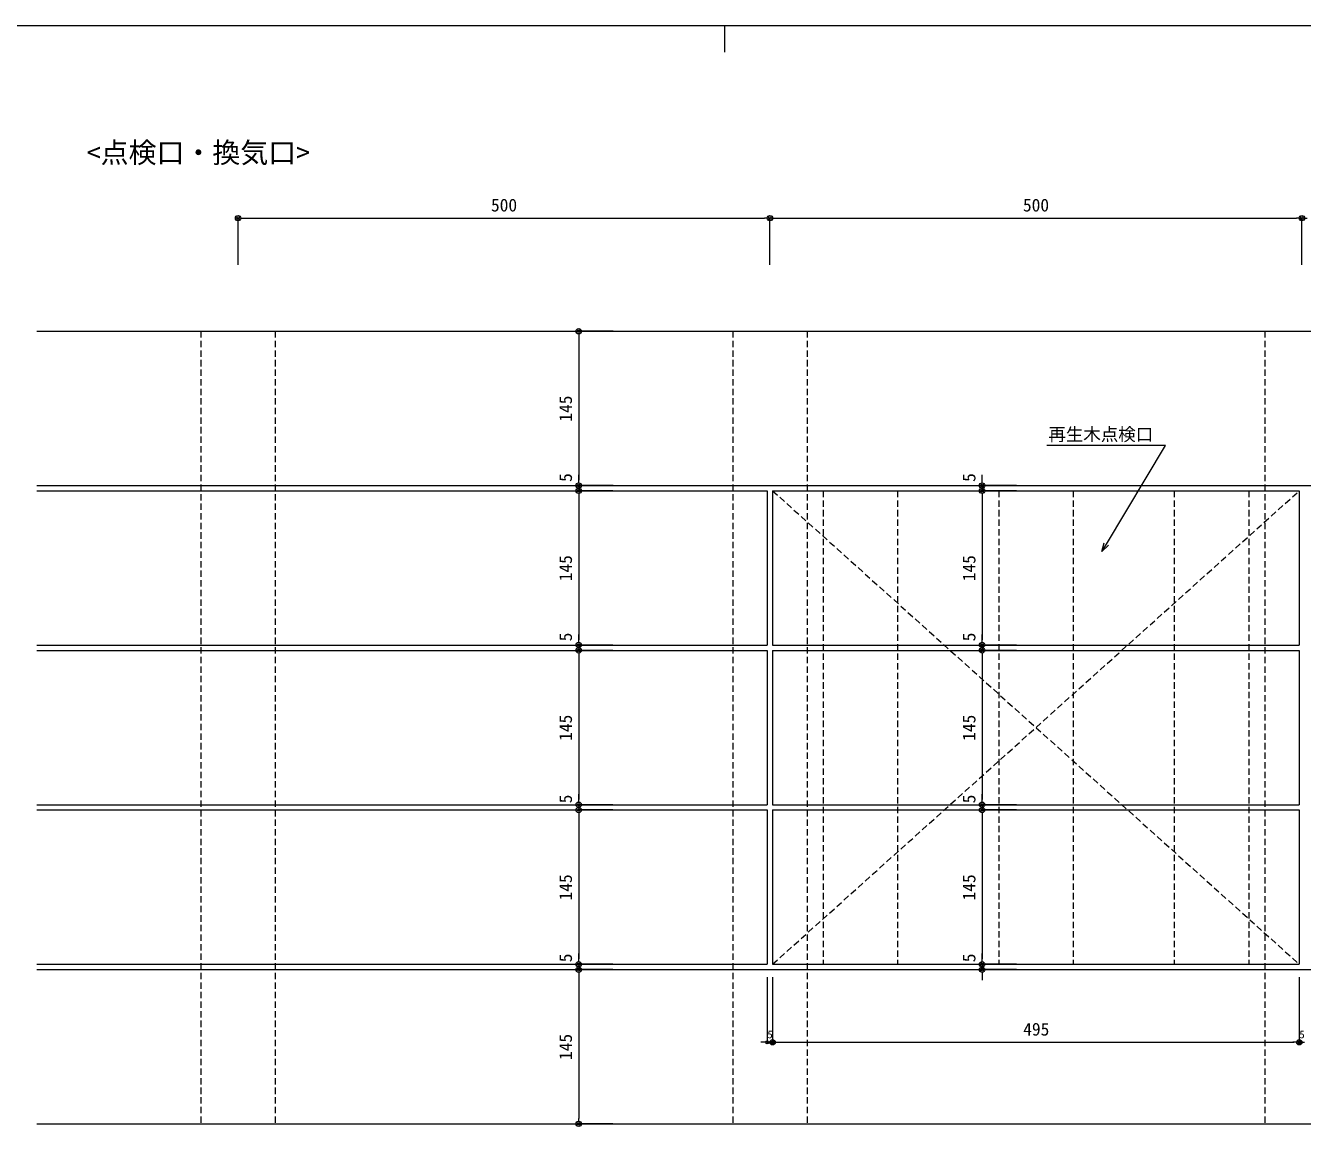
# Model space of a CAD drawing. Units: millimetres on the paper. Extents: x -401 to 401, y -279 to 279.
# Drawn here: x 2.1 to 242.2, y 72.1 to 278.7 of the extents above; entities that cross this region are included whole.
import ezdxf
from ezdxf.enums import TextEntityAlignment as Align

# ---------------------------------------------------------------- set-up
doc = ezdxf.new("R2010")
doc.units = ezdxf.units.MM
doc.linetypes.add('DASHED1', pattern=[1.8, 1.2, -0.6])
for name, color, linetype, lineweight in [('0-0_A-C01-補助線(非印刷)', 4, 'Continuous', 9), ('0-2_A-C04-見上げ_見え隠れ線', 134, 'DASHED1', 9), ('0-3_A-C07-目地_150', 5, 'Continuous', 9), ('0-4_A-C07-目地_2000', 5, 'Continuous', 9), ('0-5_0-A11-寸法_詳細', 5, 'Continuous', 9), ('0-6_0', 7, 'Continuous', 9), ('0-7_A-B03-文字_書込_小', 7, 'Continuous', 9), ('1-4_0-A01-枠A', 4, 'Continuous', 9)]:
    doc.layers.add(name, color=color, linetype=linetype, lineweight=lineweight)
doc.styles.add('ＭＳ ゴシック', font='')
doc.styles.get('ＭＳ ゴシック').set_extended_font_data('MS Gothic')

# ---------------------------------------------------------------- blocks, each defined once
blk = doc.blocks.new('_Dot')
at = {"layer": '0-6_0'}
blk.add_line((-0.5, 0), (-1, 0), dxfattribs=at)
for radius in [0.5, 0.25]:
    blk.add_circle((0, 0), radius, dxfattribs=at)
blk = doc.blocks.new('_Open30')
at = {"layer": '0-6_0'}
blk.add_line((0, 0), (-1, 0), dxfattribs=at)
blk.add_lwpolyline([(-1, 0.2679), (0, 0), (-1, -0.2679)], dxfattribs=at)

msp = doc.modelspace()

# ---------------------------------------------------------------- linework, layer by layer
at = {"layer": '0-0_A-C01-補助線(非印刷)'}
msp.add_line((133.556, 278.667), (133.556, 273.667), dxfattribs=at)
at = {"layer": '0-2_A-C04-見上げ_見え隠れ線'}
for p, q in [((35.077, 221.197), (35.077, 72.197)), ((49.077, 221.197), (49.077, 72.197)), ((135.077, 221.197), (135.077, 72.197)), ((149.077, 221.197), (149.077, 72.197)), ((235.077, 221.197), (235.077, 72.197)), ((142.577, 102.197), (241.577, 191.197)), ((142.577, 191.197), (241.577, 102.197)), ((152.077, 191.197), (152.077, 102.197)), ((166.077, 191.197), (166.077, 102.197)), ((185.077, 191.197), (185.077, 102.197)), ((199.077, 191.197), (199.077, 102.197)), ((218.077, 191.197), (218.077, 102.197)), ((232.077, 191.197), (232.077, 102.197))]:
    msp.add_line(p, q, dxfattribs=at)
at = {"layer": '0-3_A-C07-目地_150'}
for p, q in [((4.271, 221.197), (379.883, 221.197)), ((4.271, 192.197), (379.883, 192.197)), ((4.271, 191.197), (141.577, 191.197)), ((142.577, 191.197), (241.577, 191.197)), ((4.271, 162.197), (141.577, 162.197)), ((4.271, 161.197), (141.577, 161.197)), ((142.577, 162.197), (241.577, 162.197)), ((142.577, 161.197), (241.577, 161.197)), ((4.271, 132.197), (141.577, 132.197)), ((142.577, 132.197), (241.577, 132.197)), ((4.271, 131.197), (141.577, 131.197)), ((142.577, 131.197), (241.577, 131.197)), ((4.271, 102.197), (141.577, 102.197)), ((4.271, 101.197), (379.883, 101.197)), ((142.577, 102.197), (241.577, 102.197)), ((4.271, 72.197), (379.883, 72.197))]:
    msp.add_line(p, q, dxfattribs=at)
at = {"layer": '0-4_A-C07-目地_2000'}
for p, q in [((141.577, 191.197), (141.577, 162.197)), ((141.577, 191.197), (141.577, 162.197)), ((142.577, 191.197), (142.577, 162.197)), ((142.577, 191.197), (142.577, 162.197)), ((241.577, 191.197), (241.577, 162.197)), ((241.577, 191.197), (241.577, 162.197)), ((141.577, 161.197), (141.577, 132.197)), ((141.577, 161.197), (141.577, 132.197)), ((142.577, 161.197), (142.577, 132.197)), ((142.577, 161.197), (142.577, 132.197)), ((241.577, 161.197), (241.577, 132.197)), ((241.577, 161.197), (241.577, 132.197)), ((141.577, 131.197), (141.577, 102.197)), ((142.577, 131.197), (142.577, 102.197)), ((241.577, 131.197), (241.577, 102.197))]:
    msp.add_line(p, q, dxfattribs=at)
at = {"layer": '0-5_0-A11-寸法_詳細'}
for p, q in [((42.077, 233.656), (42.077, 242.451)), ((43.077, 242.451), (141.077, 242.451)), ((142.077, 233.656), (142.077, 242.451)), ((142.077, 233.656), (142.077, 242.451)), ((143.077, 242.451), (241.077, 242.451)), ((242.077, 233.656), (242.077, 242.451)), ((242.077, 233.656), (242.077, 242.451)), ((112.581, 221.197), (106.115, 221.197)), ((106.115, 220.197), (106.115, 193.197)), ((106.115, 193.197), (106.115, 194.197)), ((112.581, 192.197), (106.115, 192.197)), ((112.581, 192.197), (106.115, 192.197)), ((106.115, 192.197), (106.115, 191.197)), ((181.957, 193.197), (181.957, 194.197)), ((188.423, 192.197), (181.957, 192.197)), ((181.957, 192.197), (181.957, 191.197)), ((112.564, 191.197), (106.115, 191.197)), ((112.564, 191.197), (106.115, 191.197)), ((106.115, 190.197), (106.115, 189.197)), ((106.115, 190.197), (106.115, 163.197)), ((188.406, 191.197), (181.957, 191.197)), ((188.406, 191.197), (181.957, 191.197)), ((181.957, 190.197), (181.957, 189.197)), ((181.957, 190.197), (181.957, 163.197)), ((106.115, 163.197), (106.115, 164.197)), ((181.957, 163.197), (181.957, 164.197)), ((112.564, 162.197), (106.115, 162.197)), ((112.564, 162.197), (106.115, 162.197)), ((106.115, 162.197), (106.115, 161.197)), ((112.564, 161.197), (106.115, 161.197)), ((112.564, 161.197), (106.115, 161.197)), ((188.406, 162.197), (181.957, 162.197)), ((188.406, 162.197), (181.957, 162.197)), ((181.957, 162.197), (181.957, 161.197)), ((188.406, 161.197), (181.957, 161.197)), ((188.406, 161.197), (181.957, 161.197)), ((106.115, 160.197), (106.115, 159.197)), ((106.115, 160.197), (106.115, 133.197)), ((181.957, 160.197), (181.957, 159.197)), ((181.957, 160.197), (181.957, 133.197)), ((106.115, 133.197), (106.115, 134.197)), ((112.564, 132.197), (106.115, 132.197)), ((112.564, 132.197), (106.115, 132.197)), ((106.115, 132.197), (106.115, 131.197)), ((181.957, 133.197), (181.957, 134.197)), ((188.406, 132.197), (181.957, 132.197)), ((188.406, 132.197), (181.957, 132.197)), ((181.957, 132.197), (181.957, 131.197)), ((112.564, 131.197), (106.115, 131.197)), ((112.564, 131.197), (106.115, 131.197)), ((106.115, 130.197), (106.115, 129.197)), ((106.115, 130.197), (106.115, 103.197)), ((188.406, 131.197), (181.957, 131.197)), ((188.406, 131.197), (181.957, 131.197)), ((181.957, 130.197), (181.957, 129.197)), ((181.957, 130.197), (181.957, 103.197)), ((106.115, 103.197), (106.115, 104.197)), ((181.957, 103.197), (181.957, 104.197)), ((112.564, 102.197), (106.115, 102.197)), ((112.564, 102.197), (106.115, 102.197)), ((106.115, 102.197), (106.115, 101.197)), ((112.564, 101.197), (106.115, 101.197)), ((112.564, 101.197), (106.115, 101.197)), ((188.406, 102.197), (181.957, 102.197)), ((188.406, 102.197), (181.957, 102.197)), ((181.957, 102.197), (181.957, 101.197)), ((188.406, 101.197), (181.957, 101.197)), ((106.115, 100.197), (106.115, 99.197)), ((106.115, 100.197), (106.115, 73.197)), ((141.577, 99.797), (141.577, 87.524)), ((142.577, 99.797), (142.577, 87.524)), ((181.957, 100.197), (181.957, 99.197)), ((241.577, 99.797), (241.577, 87.524)), ((142.577, 98.197), (142.577, 87.524)), ((241.577, 98.197), (241.577, 87.524)), ((140.977, 87.524), (140.377, 87.524)), ((141.577, 87.524), (142.577, 87.524)), ((143.177, 87.524), (143.777, 87.524)), ((143.577, 87.524), (240.577, 87.524)), ((240.977, 87.524), (240.377, 87.524)), ((241.577, 87.524), (242.577, 87.524)), ((112.564, 72.197), (106.115, 72.197))]:
    msp.add_line(p, q, dxfattribs=at)
at = {"layer": '0-7_A-B03-文字_書込_小'}
msp.add_lwpolyline([(205.311, 181.199), (216.421, 199.713), (194.106, 199.713)], dxfattribs=at)
at = {"layer": '1-4_0-A01-枠A'}
msp.add_line((-400.667, 278.667), (400.667, 278.667), dxfattribs=at)

# ---------------------------------------------------------------- block references
at = {"layer": '0-5_0-A11-寸法_詳細'}
for p, rotation in [((42.077, 242.451), 180), ((142.077, 242.451), 180), ((242.077, 242.451), 180), ((106.115, 221.197), 90), ((106.115, 192.197), 270), ((106.115, 192.197), 270), ((181.957, 192.197), 270), ((106.115, 191.197), 90), ((106.115, 191.197), 90), ((181.957, 191.197), 90), ((181.957, 191.197), 90), ((106.115, 162.197), 270), ((106.115, 162.197), 270), ((106.115, 161.197), 90), ((106.115, 161.197), 90), ((181.957, 162.197), 270), ((181.957, 162.197), 270), ((181.957, 161.197), 90), ((181.957, 161.197), 90), ((106.115, 132.197), 270), ((106.115, 132.197), 270), ((181.957, 132.197), 270), ((181.957, 132.197), 270), ((106.115, 131.197), 90), ((106.115, 131.197), 90), ((181.957, 131.197), 90), ((181.957, 131.197), 90), ((106.115, 102.197), 270), ((106.115, 102.197), 270), ((106.115, 101.197), 90), ((106.115, 101.197), 90), ((181.957, 102.197), 270), ((181.957, 102.197), 270), ((181.957, 101.197), 90), ((142.577, 87.524), 180), ((106.115, 72.197), 270)]:
    msp.add_blockref('_Dot', p, dxfattribs=dict(at, rotation=rotation))
for p in [(142.077, 242.451), (242.077, 242.451), (241.577, 87.524)]:
    msp.add_blockref('_Dot', p, dxfattribs=at)
at = {"layer": '0-5_0-A11-寸法_詳細', "xscale": 0.6, "yscale": 0.6}
for p in [(141.577, 87.524), (241.577, 87.524)]:
    msp.add_blockref('_Dot', p, dxfattribs=at)
at = {"layer": '0-5_0-A11-寸法_詳細', "xscale": 0.6, "yscale": 0.6, "rotation": 180}
msp.add_blockref('_Dot', (142.577, 87.524), dxfattribs=at)
at = {"layer": '0-7_A-B03-文字_書込_小', "xscale": 1.666667, "yscale": 1.666667, "rotation": 239.03368}
msp.add_blockref('_Open30', (204.453, 179.77), dxfattribs=at)

# ---------------------------------------------------------------- texts
at = {"layer": '0-5_0-A11-寸法_詳細', "style": 'ＭＳ ゴシック'}
for s, height, p in [('500', 2.405, (89.633, 242.988)), ('500', 2.405, (189.633, 242.988)), ('5', 1.444, (141.605, 87.847)), ('495', 2.405, (189.684, 88.061)), ('5', 1.444, (241.605, 87.847))]:
    msp.add_text(s, height=height, dxfattribs=at).set_placement(p, align=Align.BOTTOM_LEFT)
for s, p in [('145', (105.578, 204.196)), ('5', (105.578, 192.876)), ('5', (181.42, 192.876)), ('145', (105.578, 174.196)), ('145', (181.42, 174.196)), ('5', (105.578, 162.903)), ('5', (181.42, 162.903)), ('145', (105.578, 144.196)), ('145', (181.42, 144.196)), ('5', (105.578, 132.45)), ('5', (181.42, 132.45)), ('145', (105.578, 114.196)), ('145', (181.42, 114.196)), ('5', (105.578, 102.576)), ('5', (181.42, 102.576)), ('145', (105.578, 84.196))]:
    msp.add_text(s, height=2.405, rotation=90, dxfattribs=at).set_placement(p, align=Align.BOTTOM_LEFT)
at = {"layer": '0-7_A-B03-文字_書込_小', "style": 'ＭＳ ゴシック'}
for s, height, p in [('<点検口・換気口>', 3.849, (13.637, 251.697)), ('再生木点検口', 2.405, (194.423, 199.89))]:
    msp.add_text(s, height=height, dxfattribs=at).set_placement(p, align=Align.BOTTOM_LEFT)

doc.saveas('drawing.dxf')
